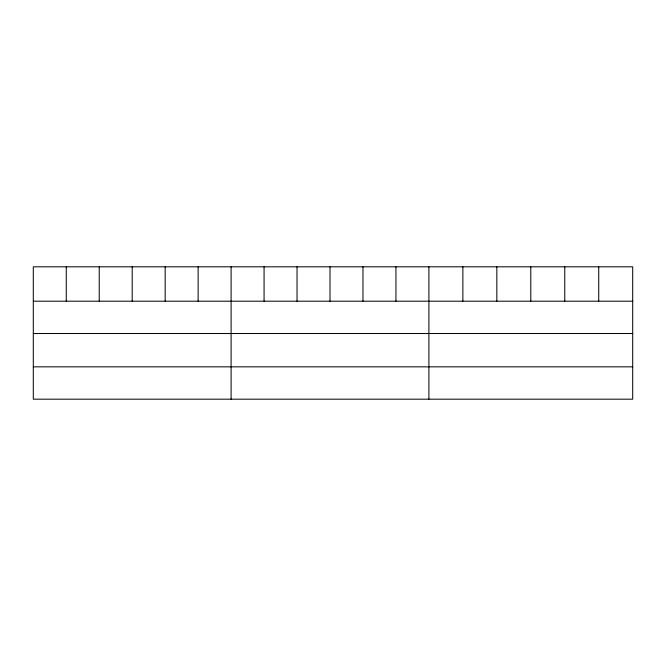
<?xml version="1.0" encoding="UTF-8"?>
<svg xmlns="http://www.w3.org/2000/svg" width="666" height="666" viewBox="0 0 666 666"><rect width="100%" height="100%" fill="white"/><g stroke="black" fill="none" stroke-linecap="round" stroke-linejoin="round"><path stroke-width="1" d="M632.7 333.524L632.7 266.816L33.3 266.816L33.3 399.184L632.7 399.184L632.7 333.524L33.3 333.524M33.3 301.19L632.7 301.19M33.3 366.841L632.7 366.841M598.734 266.816L598.734 301.19M564.768 266.816L564.768 301.19M530.802 266.816L530.802 301.19M496.836 266.816L496.836 301.19M462.87 266.816L462.87 301.19M428.904 266.816L428.904 399.184M395.937 266.816L395.937 301.19M362.97 266.816L362.97 301.19M330.003 266.816L330.003 301.19M297.036 266.816L297.036 301.19M264.069 266.816L264.069 301.19M231.102 266.816L231.102 399.184M198.135 266.816L198.135 301.19M165.168 266.816L165.168 301.19M132.201 266.816L132.201 301.19M99.234 266.816L99.234 301.19M66.267 266.816L66.267 301.19"/></g></svg>
